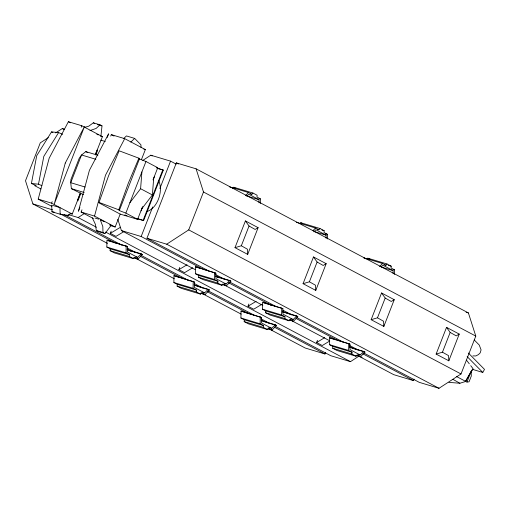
<?xml version="1.0" encoding="UTF-8"?>
<svg xmlns="http://www.w3.org/2000/svg" width="510" height="510" viewBox="0 0 510 510"><rect width="100%" height="100%" fill="white"/><g stroke="black" fill="none" stroke-linecap="round" stroke-linejoin="round"><path stroke-width="0.76" d="M137.955 259.137L134.576 257.346L133.486 258.653L129.298 256.434L129.425 254.624L110.217 248.842L106.839 247.05L106.941 240.095L127.334 246.502L127.411 252.01L137.585 257.397L141.2 253.84L142.379 254.471L137.955 259.137L133.524 257.799M129.425 254.624L126.046 252.833L126.148 245.877M205.001 294.608L201.616 292.823L200.526 294.13L196.337 291.911L196.471 290.094L177.263 284.312L173.878 282.527L173.98 275.572L194.374 281.979L194.45 287.487L204.625 292.874L208.239 289.317L209.425 289.941L205.001 294.608L200.564 293.275M196.471 290.094L193.086 288.309L193.188 281.354M226.478 285.778L223.093 283.987L222.009 285.294L217.821 283.075L217.948 281.265L198.741 275.483L195.355 273.691L195.464 266.743L215.857 273.15L215.934 278.658L226.108 284.038L229.723 280.487L230.902 281.112L226.478 285.778L222.048 284.446M217.948 281.265L214.563 279.474L214.672 272.525M272.04 330.085L268.655 328.293L267.572 329.6L263.377 327.388L263.511 325.571L244.303 319.789L240.918 317.998L241.026 311.049L261.413 317.456L261.496 322.964L271.671 328.344L275.279 324.793L276.465 325.418L272.04 330.085L267.61 328.752M260.304 203.484L260.374 198.849L256.989 197.058L257.116 195.241L252.928 193.029L233.72 187.246L232.636 188.553M263.511 325.571L260.125 323.78L260.234 316.831M293.518 321.255L290.139 319.464L289.049 320.771L284.86 318.552L284.988 316.742L265.78 310.96L262.401 309.168L262.503 302.213L282.897 308.62L282.974 314.128L293.148 319.515L296.763 315.958L297.948 316.589L293.518 321.255L289.087 319.917M284.988 316.742L281.609 314.95L281.711 307.995M327.344 238.954L327.414 234.319L324.028 232.534L324.162 230.718L319.968 228.499L300.76 222.717L300.039 223.59M362.113 357.523L357.178 354.934L356.095 356.248L351.9 354.029L352.034 352.212L332.826 346.43L329.441 344.645L329.543 337.69L349.936 344.097L350.013 349.605L360.194 354.992L363.802 351.435L364.988 352.059L360.564 356.726L356.127 355.393M352.034 352.212L348.649 350.427L348.751 343.472M394.383 274.431L394.453 269.796L391.074 268.005L391.202 266.195L387.014 263.976L367.806 258.194L367.079 259.067M133.486 258.653L114.278 252.871L110.09 250.652L110.217 248.842M200.526 294.13L181.318 288.348L177.129 286.129L177.263 284.312M222.009 285.294L202.801 279.512L198.613 277.3L198.741 275.483M267.572 329.6L248.364 323.818L244.169 321.606L244.303 319.789M289.049 320.771L269.841 314.989L265.653 312.77L265.78 310.96M356.095 356.248L336.887 350.466L332.692 348.247L332.826 346.43M129.903 202.699L140.601 188.719L141.907 171.908M141.684 208.934L152.382 194.954L153.689 178.143M84.526 127.347L88.708 126.212L93.336 122.814L100.005 124.823L102.006 125.881L100.897 136.368M40.877 188.961L34.642 185.659L36.146 185.538L31.41 183.511L36.726 155.677L51.529 131.899L58.612 132.587L62.673 134.321M41.871 185.646L38.486 184.199L43.809 156.36L58.612 132.587M51.95 206.403L38.199 199.13L49.164 158.24L68.385 121.711L81.798 125.747L102.421 136.661L95.306 154.925M153.121 179.609L157.749 167.733L145.968 161.498L139.428 158.954L138.898 158.196L119.155 150.807L108.56 175.854L99.029 202.419L99.558 203.178L120.188 214.098L115.158 227.001L94.528 216.087L105.5 175.191L124.714 138.663L145.344 149.583L141.429 159.617M142.258 207.462L137.623 219.345L125.843 213.11L119.308 210.566L118.773 209.808L128.303 183.237L138.898 158.196M80.497 192.901L72.241 214.079L51.612 203.165L52.186 201.692M81.218 127.219L81.798 125.747M80.248 193.252L77.392 200.57L77.909 200.838L80.765 193.526M95.37 154.466L97.078 150.08L97.595 150.348L95.886 154.74M79.872 207.551L78.438 211.242L89.403 170.346L108.617 133.824L107.183 137.509M93.496 218.599L81.115 212.045L81.982 209.833M110.727 136.106L111.301 134.627L124.714 138.663M124.108 231.476L115.98 236.379L110.307 233.376L111.174 231.151M119.308 210.566L139.428 158.954M125.843 213.11L145.968 161.498M141.091 210.879L142.819 206.467M153.147 179.966L154.581 176.288M162.798 169.855L163.315 170.13L143.629 220.62L143.119 220.345L162.798 169.855L156.768 168.039M203.79 269.65L141.168 236.512L152.688 206.958M159.891 188.483L170.55 161.141L150.807 155.199L142.8 160.408M208.87 271.02L146.95 238.253L176.339 162.888L196.082 168.829L468.39 312.917L475.792 336.09L461.021 373.97L439.002 388.288L419.265 382.347L363.675 352.933M146.95 238.253L166.694 244.194L188.713 229.882L203.484 191.996L196.082 168.829M192.697 267.769L184.569 272.671L178.895 269.669L179.762 267.444M234.995 247.656L245.412 220.938L258.111 227.658L247.694 254.382L234.995 247.656L241.332 245.769L247.42 249.205L247.694 254.382M241.332 245.769L249.039 226.006L245.412 220.938M261.802 304.336L253.668 309.238L248 306.236L248.861 304.011M303.067 283.681L313.484 256.957L326.183 263.676L315.766 290.4L303.067 283.681L309.404 281.794L315.492 285.23L315.766 290.4M309.404 281.794L317.112 262.025L313.484 256.957M329.709 341.037L322.256 345.531L316.589 342.529L317.449 340.304M268.623 328.657L305.209 348.018L324.953 353.965L325.527 352.486M371.14 319.7L381.556 292.976L394.255 299.702L383.839 326.419L371.14 319.7L377.483 317.813L383.565 321.249L383.839 326.419M377.483 317.813L385.19 298.044L381.556 292.976M357.848 355.674L393.733 374.665L413.476 380.607L414.05 379.128M436.12 354.087L446.537 327.363L459.236 334.082L448.819 360.806L436.12 354.087L442.457 352.193L448.545 355.636L448.819 360.806M442.457 352.193L450.164 332.431L446.537 327.363M456.584 376.552L466.956 382.067L471.157 371.293L473.089 368.755L465.439 381.556L459.886 383.239L448.94 382.385M465.439 381.556L470.775 371.981M472.228 369.272L482.785 372.447L484.5 369.38L468.308 352.977M92.304 217.789L95.408 224.336L96.314 230.494L98.315 231.553L104.983 233.561L111.148 225.388L109.784 224.668M250.365 193.889L251.844 194.335L252.928 193.029M317.405 229.366L318.884 229.806L319.968 228.499M384.444 264.837L385.923 265.283L387.014 263.976M245.508 195.655L248.459 192.544L251.844 194.335M313.044 230.609L315.499 228.021L318.884 229.806M379.593 266.602L382.545 263.491L385.923 265.283M246.763 196.312L248.829 194.284L259.003 199.665L259.048 202.814M313.809 231.789L315.868 229.755L326.049 235.142L326.094 238.291M381.365 266.755L382.914 265.232L393.089 270.612L393.133 273.762M123.675 138.554L126.435 135.934L134.672 138.408L140.9 144.776L141.117 147.664M130.802 142.08L134.672 138.408M100.005 124.823L96.116 128.437L89.977 130.585M51.714 205.116L51.918 211.758L60.148 214.232L68.365 215.513L70.871 213.371M97.882 155.257L85.814 151.623L81.549 154.976L79.222 158.259L70.909 179.59L70.737 182.708L71.374 188.649L83.5 194.718M48.278 137.668L40.271 142.876L25.5 180.757L32.901 203.93L107.489 243.397M55.615 132.893L62.284 128.558L64.566 129.24M68.302 214.583L78.17 217.553L84.175 213.652M275.151 326.292L330.741 355.706L350.485 361.647L359.155 356.005M110.307 233.376L120.468 227.25M178.895 269.669L187.023 264.766M248 306.236L256.128 301.333M316.589 342.529L324.717 337.626M258.111 227.658L255.127 229.443L249.039 226.006M326.183 263.676L323.2 265.461L317.112 262.025M394.255 299.702L391.272 301.48L385.19 298.044M459.236 334.082L456.252 335.867L450.164 332.431M466.956 382.067L469.047 381.831L471.291 376.074L471.157 371.293M472.91 355.897L475.824 355.954L478.45 354.603L480.197 352.856L481.083 349.892L479.253 345.041L474.255 339.979M31.41 183.511L38.486 184.199M51.918 211.758L54.156 212.103M97.557 124.542L102.006 125.881M100.935 136.215L102.421 136.661M143.852 149.13L145.344 149.583M100.725 140.129L105.277 141.499M229.251 186.762L248.459 192.544M156.232 167.274L157.749 167.733M258.895 198.403L260.374 198.849M157.284 168.313L163.315 170.13M247.924 196.331L259.003 199.665M95.886 159.292L81.549 154.976L70.737 182.708L85.074 187.017M296.291 222.239L315.499 228.021M321.944 230.048L324.162 230.718M325.195 233.656L327.414 234.319M314.224 231.585L326.049 235.142M364.07 257.933L382.545 263.491M388.244 265.302L391.202 266.195M392.981 269.35L394.453 269.796M381.27 267.055L393.089 270.612M71.374 188.649L84.201 192.512M466.114 312.235L468.39 312.917M137.082 218.529L143.119 220.345M124.771 214.946L127.035 215.628M137.598 218.803L143.629 220.62M120.188 214.098L137.623 219.345M38.199 199.13L51.612 203.165M81.115 212.045L94.528 216.087M94.987 218.031L98.73 219.16M52.466 205.339L59.95 207.595L60.148 214.232M70.004 213.409L72.241 214.079M109.943 225.426L115.158 227.001M32.901 203.93L52.645 209.871M117.842 219.357L121.425 230.571L141.168 236.512M66.867 215.061L68.365 215.513M96.314 230.494L102.982 232.503L104.983 233.561M108.126 240.726L112.557 242.059M114.775 242.728L127.334 246.502M200.341 268.477L195.464 266.743M203.292 269.369L215.857 273.15M127.162 249.619L141.2 253.84M215.685 276.261L229.723 280.487M130.56 250.914L142.379 254.471M215.392 276.445L230.902 281.112M106.839 247.05L126.046 252.833M195.355 273.691L214.563 279.474M136.106 256.951L137.585 257.397M224.629 283.598L226.108 284.038M110.09 250.652L129.298 256.434M198.613 277.3L217.821 283.075M175.905 276.42L180.336 277.752M182.554 278.422L194.374 281.979M263.689 302.844L268.12 304.177M270.338 304.846L282.897 308.62M194.202 285.09L208.239 289.317M282.725 311.737L296.763 315.958M196.866 286.161L200.558 287.277M202.036 287.723L209.425 289.941M282.432 311.916L283.911 312.362M286.123 313.032L297.209 316.366M173.878 282.527L193.086 288.309M262.401 309.168L281.609 314.95M202.413 292.204L204.625 292.874M290.936 318.846L293.148 319.515M177.129 286.129L196.337 291.911M265.653 312.77L284.86 318.552M247.375 313.229L241.026 311.049M248.855 313.675L251.073 314.345M252.552 314.785L261.413 317.456M331.468 338.538L335.899 339.87M338.117 340.54L349.936 344.097M261.248 320.567L275.279 324.793M349.764 347.208L363.802 351.435M264.645 321.861L276.465 325.418M352.429 348.279L364.988 352.059M240.918 317.998L260.125 323.78M329.441 344.645L348.649 350.427M268.713 327.458L271.671 328.344M357.975 354.322L360.194 354.992M244.169 321.606L263.377 327.388M332.692 348.247L351.9 354.029M99.029 202.419L118.773 209.808M51.529 131.899L52.887 132.479M233.72 187.246L235.116 187.986M300.76 222.717L302.162 223.456M367.806 258.194L369.897 259.303M364.012 258.073L365.364 258.787M176.339 162.888L178.449 164.003M170.55 161.141L176.179 164.124M93.336 122.814L94.669 123.522M150.807 155.199L152.216 155.945M111.301 134.627L114.055 136.087M96.804 134.2L98.169 134.92M203.484 191.996L475.792 336.09M68.385 121.711L70.444 122.802M62.284 128.558L63.693 129.304M85.814 151.623L87.803 152.675M140.601 188.719L152.382 194.954M188.713 229.882L461.021 373.97M166.694 244.194L439.002 388.288M215.207 274.374L224.355 279.212M229.984 282.189L276.42 306.765M282.757 310.112L291.905 314.957M296.826 317.564L343.969 342.51M349.599 345.487L358.045 349.956M215.749 275.98L219.268 277.842M228.416 282.68L271.339 305.394M282.597 311.355L285.415 312.84M295.966 318.425L337.48 340.393M349.446 346.724L352.965 348.585M362.814 353.8L413.476 380.607M329.543 337.69L330.729 338.315M121.425 230.571L195.304 269.669M222.749 284.185L262.854 305.407M290.298 319.929L329.702 340.782M100.91 219.976L104.32 221.78M78.17 217.553L96.466 227.237M105.615 232.076L350.485 361.647M64.056 214.589L121.756 245.125M127.385 248.102L135.832 252.571M140.754 255.172L189.306 280.863M194.233 283.471L202.674 287.94M208.303 290.917L254.745 315.492M261.082 318.846L270.224 323.684M60.384 213.964L115.266 243.009M127.226 249.339L130.745 251.201M140.601 256.409L182.816 278.753M194.074 284.707L196.184 285.823M207.442 291.784L248.255 313.376M261.624 320.452L263.734 321.568M274.291 327.152L324.953 353.965M173.98 275.572L175.166 276.197M134.927 257.913L174.331 278.766M201.074 292.918L241.179 314.141M452.944 379.357L459.886 383.239M467.154 356.611L482.785 372.447M466.465 360.13L469.302 363.821M470.724 365.67L472.617 368.137M100.228 219.612L102.816 226.567L102.982 232.503M158.776 180.961A18.653 11.857 -73.2 0 1 158.489 199.072A18.653 11.857 -73.2 0 1 147.052 211.44M65.261 163.079L54.296 203.974L84.475 126.556L65.261 163.079"/></g></svg>
